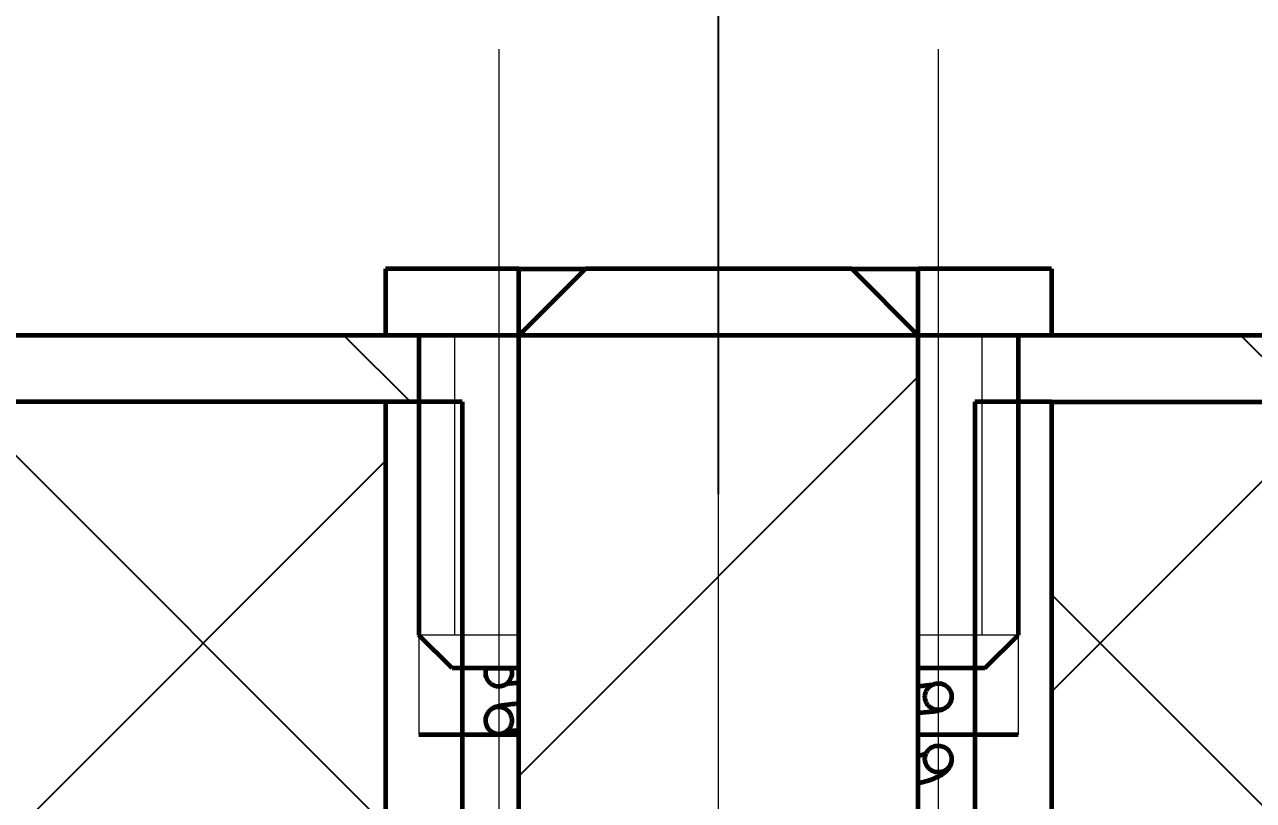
# Model space of a CAD drawing. Header units: millimetres. Extents: x -68 to 2520, y 0 to 297.
# Drawn here: x 1096.16 to 1100.035, y 210.93 to 213.376 of the extents above; entities that cross this region are included whole.
import ezdxf

# ---------------------------------------------------------------- set-up
doc = ezdxf.new("R2010")
doc.units = ezdxf.units.MM
for name, pattern in [('K5LT_AXLED', [13.660316, 9.160316, -1.5, 1.5, -1.5]), ('K5LT_BASIC', [0]), ('K5LT_DASHED', [6, 4, -2]), ('K5LT_THIN', [0]), ('K5LT_THIN_INCLUDED_TO_HATCHING', [0])]:
    doc.linetypes.add(name, pattern=pattern)
doc.layers.add('Системный слой', color=7, linetype='Continuous')
doc.styles.add('KDIMTEXTSTYLE', font='GOST_AU.SHX', dxfattribs={"width": 0.96, "oblique": 15, "height": 5})
doc.dimstyles.new('KDIMSTYLE (1.50)', dxfattribs={"dimtxt": 5, "dimasz": 1, "dimexe": 2, "dimexo": 0, "dimgap": 1, "dimtad": 1, "dimlfac": 0.666667, "dimtxsty": 'KDIMTEXTSTYLE', "dimsah": 1, "dimcen": 0, "dimdle": 1, "dimadec": 0, "dimazin": 0, "dimtfac": 0.667, "dimtmove": 0, "dimatfit": 3, "dimfxl": 1, "dimtvp": 1, "dimtolj": 1, "dimtzin": 0, "dimarcsym": 0})
pattern_1 = [(45, (0, 0), (-2.12132, 2.12132), [])]
pattern_2 = [(45, (0, 0), (-1.0606602, 1.0606602), [])]
pattern_3 = [(-45, (0, 0), (0.7071068, 0.7071068), [])]
pattern_4 = [(45, (0, 0), (-0.7071068, 0.7071068), []), (135, (0, 0), (-0.7071068, -0.7071068), [])]

# ---------------------------------------------------------------- blocks, each defined once
blk = doc.blocks.new('U16')
at = {"layer": 'Системный слой'}
h = blk.add_hatch(dxfattribs=at)
h.set_pattern_fill('Металл', angle=45, style=0, pattern_type=0)
h.set_pattern_definition(pattern_2)
h.paths.add_polyline_path([(1099.1569, 208.6163), (1097.5399, 208.6163), (1097.5399, 208.8263), (1097.7184, 208.8263), (1097.7184, 212.3963), (1097.9284, 212.6063), (1098.7684, 212.6063), (1098.9784, 212.3963), (1098.9784, 208.8263), (1099.1569, 208.8263)])
h = blk.add_hatch(dxfattribs=at)
h.set_pattern_fill('Металл', angle=-45, style=0, pattern_type=0)
h.set_pattern_definition(pattern_3)
h.paths.add_polyline_path([(1099.3984, 212.3963), (1103.1014, 212.3963), (1103.1156, 212.1863), (1099.3984, 212.1863), (1099.2934, 212.1863), (1099.2934, 212.3963)])
h.paths.add_polyline_path([(1093.0843, 212.3963), (1097.2984, 212.3963), (1097.4034, 212.3963), (1097.4034, 212.1863), (1097.2984, 212.1863), (1093.1637, 212.1863)])
h = blk.add_hatch(dxfattribs=at)
h.set_pattern_fill('Неметалл', angle=45, style=0, pattern_type=0)
h.set_pattern_definition(pattern_4)
h.paths.add_polyline_path([(1099.3984, 205.8863), (1099.3984, 212.1863), (1103.1156, 212.1863), (1102.3527, 207.1178), (1101.7367, 205.8566), (1100.4592, 204.0855), (1097.9331, 202.7789), (1095.7956, 203.5514), (1094.2167, 205.1888), (1093.6029, 207.7816), (1093.5489, 208.5113), (1093.5489, 210.6474), (1093.1637, 212.1863), (1097.2984, 212.1863), (1097.2984, 205.8863), (1097.2984, 205.5713), (1097.3036, 205.5713), (1097.3036, 205.3613), (1099.3931, 205.3613), (1099.3931, 205.5713), (1099.3984, 205.5713)])
h = blk.add_hatch(dxfattribs=at)
h.set_pattern_fill('Металл', angle=45, style=0, pattern_type=0)
h.set_pattern_definition(pattern_1)
h.paths.add_polyline_path([(1099.1569, 212.1863), (1099.3984, 212.1863), (1099.3984, 205.8863), (1099.1569, 205.8863)])
h.paths.add_polyline_path([(1097.2984, 212.1863), (1097.5399, 212.1863), (1097.5399, 205.8863), (1097.2984, 205.8863)])
at = {"layer": 'Системный слой', "color": 30, "linetype": 'K5LT_AXLED', "lineweight": 18, "true_color": 0xff8000}
for p, q in [((1098.3484, 203.3613), (1098.3484, 214.6063)), ((1097.6553, 213.2989), (1097.6553, 206.7789)), ((1099.0414, 213.2989), (1099.0414, 206.7789))]:
    blk.add_line(p, q, dxfattribs=at)
at = {"layer": 'Системный слой', "color": 5, "linetype": 'K5LT_BASIC', "lineweight": 60, "true_color": 0x0000ff}
for p, q in [((1097.7184, 212.6063), (1097.2984, 212.6063)), ((1097.2984, 212.6063), (1097.2984, 212.3963)), ((1097.9284, 212.6063), (1097.7184, 212.3963)), ((1097.7184, 211.3463), (1097.7184, 212.6063)), ((1097.7184, 212.6063), (1097.9284, 212.6063)), ((1098.7684, 212.6063), (1097.9284, 212.6063)), ((1098.7684, 212.6063), (1098.9784, 212.3963)), ((1098.7684, 212.6063), (1098.9784, 212.6063)), ((1098.9784, 211.3463), (1098.9784, 212.6063)), ((1099.3984, 212.6063), (1098.9784, 212.6063)), ((1099.3984, 212.6063), (1099.3984, 212.3963)), ((1097.4034, 212.3963), (1097.2984, 212.3963)), ((1097.4034, 212.3963), (1097.4034, 211.4513)), ((1097.7184, 208.8263), (1097.7184, 212.3963)), ((1098.9784, 208.8263), (1098.9784, 212.3963)), ((1099.3984, 212.3963), (1099.2934, 212.3963)), ((1099.2934, 212.3963), (1099.2934, 211.4513)), ((1097.2984, 212.1863), (1093.1637, 212.1863)), ((1097.2984, 212.1863), (1097.2984, 205.8863)), ((1097.5399, 212.1863), (1097.2984, 212.1863)), ((1097.5399, 212.1863), (1097.5399, 205.8863)), ((1099.3984, 212.1863), (1099.1569, 212.1863)), ((1099.1569, 212.1863), (1099.1569, 205.8863)), ((1099.3984, 212.1863), (1099.3984, 205.8863)), ((1099.3984, 212.1863), (1103.1156, 212.1863)), ((1097.5084, 211.3463), (1097.4034, 211.4513)), ((1099.1884, 211.3463), (1099.2934, 211.4513)), ((1097.7184, 211.3463), (1097.5084, 211.3463)), ((1097.6159, 211.3463), (1097.6948, 211.3463)), ((1099.1884, 211.3463), (1098.9784, 211.3463)), ((1097.5399, 211.1363), (1097.4034, 211.1363)), ((1097.7184, 211.1363), (1097.5399, 211.1363)), ((1099.1569, 211.1363), (1098.9784, 211.1363)), ((1099.2934, 211.1363), (1099.1569, 211.1363))]:
    blk.add_line(p, q, dxfattribs=at)
at = {"layer": 'Системный слой', "color": 7, "linetype": 'K5LT_DASHED', "lineweight": 18}
for p, q in [((1097.3465, 212.3963), (1097.4034, 212.3963)), ((1097.4034, 212.3963), (1097.7184, 212.3963)), ((1098.9784, 212.3963), (1099.2934, 212.3963)), ((1099.2934, 212.3963), (1099.3502, 212.3963)), ((1097.7184, 211.4513), (1097.4034, 211.4513)), ((1099.2934, 211.4513), (1098.9784, 211.4513))]:
    blk.add_line(p, q, dxfattribs=at)
at = {"layer": 'Системный слой', "color": 7, "linetype": 'K5LT_THIN', "lineweight": 18}
for p, q in [((1097.517, 211.4513), (1097.517, 212.3963)), ((1099.1797, 211.4513), (1099.1797, 212.3963)), ((1097.4034, 212.1863), (1097.4034, 211.1363)), ((1099.2934, 212.1863), (1099.2934, 211.1363))]:
    blk.add_line(p, q, dxfattribs=at)
at = {"layer": 'Системный слой', "color": 5, "linetype": 'K5LT_BASIC', "lineweight": 60, "true_color": 0x0000ff}
for start, end in [(159.9634, 179.9995), (359.9992, 20.0365)]:
    blk.add_arc((1097.6553, 211.3319), 0.042, start, end, dxfattribs=at)
at = {"layer": 'Системный слой', "color": 7, "linetype": 'K5LT_THIN_INCLUDED_TO_HATCHING', "lineweight": 18}
blk.add_open_spline([(1103.1014, 212.3963), (1103.2855, 209.9347), (1102.8306, 207.7548), (1101.7367, 205.8566), (1101.3792, 205.2362), (1100.9809, 204.5647), (1100.4592, 204.0855), (1099.7798, 203.4614), (1098.7569, 202.8425), (1097.9331, 202.7789), (1096.6501, 202.6799), (1094.9185, 204.0206), (1094.2167, 205.1888), (1093.6797, 206.0827), (1093.6349, 207.3902), (1093.5489, 208.5113), (1093.4946, 209.218), (1093.6478, 209.9483), (1093.5489, 210.6474), (1093.465, 211.2396), (1093.3102, 211.8226), (1093.0843, 212.3963)], degree=3, knots=[0, 0, 0, 0, 1, 1, 1, 2, 2, 2, 3, 3, 3, 4, 4, 4, 5, 5, 5, 6, 6, 6, 7, 7, 7, 7], dxfattribs=at)
at = {"layer": 'Системный слой', "color": 5, "linetype": 'K5LT_BASIC', "lineweight": 60, "true_color": 0x0000ff}
for points, knots in [([(1097.6158, 211.3463), (1097.6154, 211.345), (1097.6146, 211.3426), (1097.6139, 211.3392), (1097.6135, 211.3358), (1097.6134, 211.3334), (1097.6134, 211.3319)], [0, 0, 0, 0, 2.12116, 3.551462, 4.981765, 7, 7, 7, 7]), ([(1097.6134, 211.3319), (1097.6134, 211.3305), (1097.6135, 211.3267), (1097.6147, 211.3203), (1097.6176, 211.3129), (1097.6222, 211.3056), (1097.6285, 211.2992), (1097.636, 211.2943), (1097.6443, 211.2911), (1097.6526, 211.2898), (1097.6605, 211.29), (1097.6678, 211.2916), (1097.6744, 211.2943), (1097.6808, 211.2982), (1097.6869, 211.3037), (1097.692, 211.3108), (1097.6956, 211.3188), (1097.6971, 211.326), (1097.6974, 211.3304), (1097.6974, 211.3319)], [0, 0, 0, 0, 0.653359, 1.709876, 2.949508, 4.256046, 5.618612, 6.995436, 8.333358, 9.603875, 10.823608, 11.920469, 12.969321, 14.065223, 15.320861, 16.66673, 18.004809, 19.290772, 20, 20, 20, 20]), ([(1097.7184, 211.3005), (1097.7147, 211.3001), (1097.707, 211.2994), (1097.6971, 211.2984), (1097.6893, 211.2975), (1097.6837, 211.2967), (1097.6795, 211.2961), (1097.6772, 211.2957), (1097.6762, 211.2955)], [0, 0, 0, 0, 1.629665, 3.682423, 5.323635, 6.553764, 7.782999, 9, 9, 9, 9]), ([(1099.0211, 211.2937), (1099.0204, 211.2936), (1099.0188, 211.2934), (1099.0161, 211.293), (1099.0136, 211.2927), (1099.0114, 211.2924), (1099.0096, 211.2922), (1099.0072, 211.2919), (1099.0027, 211.2915), (1098.9936, 211.2905), (1098.9845, 211.2897), (1098.9784, 211.2892)], [0, 0, 0, 0, 1.223854, 2.314975, 3.403066, 3.963662, 4.51018, 5.056698, 6.149733, 8.335804, 12, 12, 12, 12]), ([(1098.9994, 211.2569), (1098.9994, 211.2582), (1098.9995, 211.2619), (1099.0007, 211.2683), (1099.0034, 211.2755), (1099.0075, 211.2822), (1099.0126, 211.2878), (1099.0185, 211.2924), (1099.0249, 211.2958), (1099.0315, 211.2979), (1099.038, 211.299), (1099.0444, 211.299), (1099.0504, 211.2981), (1099.0562, 211.2964), (1099.0618, 211.2938), (1099.0674, 211.2901), (1099.0727, 211.2853), (1099.0772, 211.2792), (1099.0808, 211.2722), (1099.0829, 211.2646), (1099.0834, 211.2595), (1099.0834, 211.2569)], [0, 0, 0, 0, 0.635371, 1.848191, 3.225299, 4.497912, 5.750662, 6.9961, 8.226664, 9.356029, 10.466727, 11.5097, 12.52807, 13.498602, 14.516509, 15.628082, 16.814463, 18.099453, 19.412387, 20.730071, 22, 22, 22, 22]), ([(1099.0834, 211.2569), (1099.0834, 211.2549), (1099.0831, 211.2512), (1099.082, 211.2459), (1099.0804, 211.2409), (1099.078, 211.236), (1099.0749, 211.2312), (1099.0711, 211.2267), (1099.0666, 211.2227), (1099.0616, 211.2193), (1099.0561, 211.2165), (1099.0508, 211.2145), (1099.0464, 211.2133), (1099.0426, 211.2124), (1099.0394, 211.2117), (1099.0361, 211.2111), (1099.0316, 211.2104), (1099.0273, 211.2098), (1099.0234, 211.2093), (1099.0213, 211.209), (1099.0193, 211.2088), (1099.0165, 211.2085), (1099.0079, 211.2076), (1098.9953, 211.2064), (1098.9826, 211.2053), (1098.9784, 211.205)], [0, 0, 0, 0, 0.552427, 0.998467, 1.475394, 1.988257, 2.545297, 3.161617, 3.866797, 4.716974, 5.81338, 7.355927, 9.008036, 10.091319, 11.174602, 12.256159, 13.332845, 15.44182, 16.079502, 16.624213, 17.168923, 17.713634, 18.803055, 23.704402, 26, 26, 26, 26]), ([(1099.0834, 211.2569), (1099.0834, 211.2541), (1099.0828, 211.2485), (1099.0804, 211.2408), (1099.0769, 211.2342), (1099.0725, 211.2285), (1099.0672, 211.2236), (1099.0607, 211.2194), (1099.0533, 211.2164), (1099.0457, 211.2149), (1099.0386, 211.2148), (1099.0323, 211.2158), (1099.0265, 211.2175), (1099.0209, 211.2201), (1099.0153, 211.2237), (1099.0101, 211.2286), (1099.0054, 211.2347), (1099.002, 211.2416), (1098.9998, 211.2492), (1098.9994, 211.2542), (1098.9994, 211.2569)], [0, 0, 0, 0, 1.365395, 2.653236, 3.835292, 4.923251, 6.061444, 7.295259, 8.606467, 9.863945, 10.976345, 11.959094, 12.885543, 13.857199, 14.918257, 16.050726, 17.27733, 18.576625, 19.718251, 21, 21, 21, 21]), ([(1097.7184, 211.2347), (1097.7124, 211.2342), (1097.7012, 211.2332), (1097.6879, 211.2318), (1097.6783, 211.2307), (1097.6715, 211.2298), (1097.6665, 211.229), (1097.6624, 211.2283), (1097.6591, 211.2277), (1097.6558, 211.227), (1097.6526, 211.2263), (1097.6488, 211.2253), (1097.6443, 211.2239), (1097.6384, 211.2215), (1097.6317, 211.2176), (1097.6255, 211.2122), (1097.6211, 211.2068), (1097.6178, 211.2013), (1097.6156, 211.1959), (1097.6138, 211.1895), (1097.6133, 211.1848), (1097.6134, 211.1819)], [0, 0, 0, 0, 2.693343, 5.458153, 7.300159, 8.680803, 10.06047, 10.979549, 11.897916, 12.815394, 13.731753, 14.648111, 16.015951, 17.385191, 18.576085, 19.348049, 19.948083, 20.461808, 20.9215, 21.343251, 22, 22, 22, 22]), ([(1097.6974, 211.1819), (1097.6974, 211.1832), (1097.6972, 211.1869), (1097.696, 211.1933), (1097.6933, 211.2005), (1097.6892, 211.2072), (1097.6841, 211.2128), (1097.6782, 211.2174), (1097.6718, 211.2208), (1097.6652, 211.2229), (1097.6587, 211.224), (1097.6523, 211.224), (1097.6463, 211.2231), (1097.6405, 211.2214), (1097.6349, 211.2188), (1097.6293, 211.2151), (1097.6241, 211.2103), (1097.6195, 211.2042), (1097.6159, 211.1972), (1097.6138, 211.1896), (1097.6134, 211.1845), (1097.6134, 211.1819)], [0, 0, 0, 0, 0.635371, 1.848191, 3.225299, 4.497912, 5.750662, 6.9961, 8.226663, 9.356029, 10.466727, 11.5097, 12.52807, 13.498602, 14.516509, 15.628082, 16.814463, 18.099453, 19.412387, 20.730071, 22, 22, 22, 22]), ([(1097.6134, 211.1819), (1097.6134, 211.1791), (1097.6139, 211.1735), (1097.6163, 211.1658), (1097.6198, 211.1592), (1097.6242, 211.1535), (1097.6295, 211.1486), (1097.636, 211.1444), (1097.6434, 211.1414), (1097.651, 211.1399), (1097.6581, 211.1398), (1097.6644, 211.1408), (1097.6702, 211.1425), (1097.6758, 211.1451), (1097.6814, 211.1487), (1097.6867, 211.1536), (1097.6913, 211.1597), (1097.6947, 211.1666), (1097.6969, 211.1742), (1097.6974, 211.1792), (1097.6974, 211.1819)], [0, 0, 0, 0, 1.365395, 2.653236, 3.835292, 4.923251, 6.061444, 7.295258, 8.606467, 9.863944, 10.976345, 11.959094, 12.885543, 13.857199, 14.918257, 16.050726, 17.27733, 18.576625, 19.71825, 21, 21, 21, 21]), ([(1097.7184, 211.1505), (1097.7149, 211.1502), (1097.7073, 211.1494), (1097.6975, 211.1484), (1097.6897, 211.1475), (1097.684, 211.1467), (1097.6796, 211.1461), (1097.6773, 211.1457), (1097.6762, 211.1455)], [0, 0, 0, 0, 1.540045, 3.592854, 5.234123, 6.464308, 7.693617, 9, 9, 9, 9]), ([(1098.9994, 211.0604), (1098.9994, 211.0641), (1099.0002, 211.0705), (1099.0034, 211.0788), (1099.0073, 211.0853), (1099.0121, 211.0908), (1099.0178, 211.0954), (1099.0246, 211.0992), (1099.0327, 211.1018), (1099.0416, 211.1027), (1099.0507, 211.1016), (1099.0583, 211.099), (1099.0647, 211.0955), (1099.0702, 211.0912), (1099.0753, 211.0855), (1099.0796, 211.0784), (1099.0826, 211.0698), (1099.0834, 211.0637), (1099.0834, 211.0604)], [0, 0, 0, 0, 1.592462, 2.785924, 3.828479, 4.866996, 5.899184, 7.021189, 8.189148, 9.563458, 10.873621, 12.085992, 13.033391, 14.033099, 15.089932, 16.33014, 17.573529, 19, 19, 19, 19]), ([(1098.9784, 211.0698), (1098.9836, 211.0714), (1098.9917, 211.0741), (1098.9997, 211.0772), (1099.0027, 211.0785), (1099.0036, 211.0789)], [0, 0, 0, 0, 2.795788, 4.890683, 6, 6, 6, 6]), ([(1099.0834, 211.0604), (1099.0834, 211.058), (1099.0831, 211.0538), (1099.0819, 211.0477), (1099.0801, 211.0421), (1099.0776, 211.0364), (1099.0743, 211.0307), (1099.0701, 211.0252), (1099.0649, 211.0197), (1099.0585, 211.0143), (1099.0507, 211.0091), (1099.0412, 211.004), (1099.0303, 210.9993), (1099.0189, 210.9951), (1099.0037, 210.9901), (1098.9899, 210.9861), (1098.98, 210.9835), (1098.9784, 210.9831)], [0, 0, 0, 0, 0.710322, 1.273445, 1.87884, 2.539284, 3.272261, 4.102554, 5.062224, 6.198866, 7.566426, 9.216873, 11.035123, 12.815144, 14.595165, 17.436996, 18, 18, 18, 18]), ([(1099.0834, 211.0604), (1099.0834, 211.0575), (1099.0828, 211.0518), (1099.0803, 211.044), (1099.0768, 211.0375), (1099.0726, 211.0321), (1099.0674, 211.0272), (1099.0609, 211.0229), (1099.0533, 211.0198), (1099.0452, 211.0183), (1099.0371, 211.0183), (1099.029, 211.0199), (1099.022, 211.0229), (1099.0157, 211.0269), (1099.0104, 211.0316), (1099.0057, 211.0377), (1099.002, 211.045), (1098.9998, 211.0527), (1098.9994, 211.058), (1098.9994, 211.0604)], [0, 0, 0, 0, 1.312746, 2.58758, 3.677722, 4.686463, 5.689731, 6.920865, 8.1983, 9.417929, 10.659337, 11.860724, 13.123598, 14.118512, 15.228288, 16.35239, 17.621424, 18.912975, 20, 20, 20, 20])]:
    blk.add_open_spline(points, degree=3, knots=knots, dxfattribs=at)
blk = doc.blocks.new('U29')
at = {"layer": 'Системный слой'}
h = blk.add_hatch(dxfattribs=at)
h.set_pattern_fill('Металл', angle=45, style=0, pattern_type=0)
h.set_pattern_definition(pattern_2)
h.paths.add_polyline_path([(1099.1569, 208.6163), (1097.5399, 208.6163), (1097.5399, 208.8263), (1097.7184, 208.8263), (1097.7184, 212.3963), (1097.9284, 212.6063), (1098.7684, 212.6063), (1098.9784, 212.3963), (1098.9784, 208.8263), (1099.1569, 208.8263)])
h = blk.add_hatch(dxfattribs=at)
h.set_pattern_fill('Металл', angle=-45, style=0, pattern_type=0)
h.set_pattern_definition(pattern_3)
h.paths.add_polyline_path([(1099.3984, 212.3963), (1103.1014, 212.3963), (1103.1156, 212.1863), (1099.3984, 212.1863), (1099.2934, 212.1863), (1099.2934, 212.3963)])
h.paths.add_polyline_path([(1093.0843, 212.3963), (1097.2984, 212.3963), (1097.4034, 212.3963), (1097.4034, 212.1863), (1097.2984, 212.1863), (1093.1637, 212.1863)])
h = blk.add_hatch(dxfattribs=at)
h.set_pattern_fill('Неметалл', angle=45, style=0, pattern_type=0)
h.set_pattern_definition(pattern_4)
h.paths.add_polyline_path([(1099.3984, 205.8863), (1099.3984, 212.1863), (1103.1156, 212.1863), (1102.3527, 207.1178), (1101.7367, 205.8566), (1100.4592, 204.0855), (1097.9331, 202.7789), (1095.7956, 203.5514), (1094.2167, 205.1888), (1093.6029, 207.7816), (1093.5489, 208.5113), (1093.5489, 210.6474), (1093.1637, 212.1863), (1097.2984, 212.1863), (1097.2984, 205.8863), (1097.2984, 205.5713), (1097.3036, 205.5713), (1097.3036, 205.3613), (1099.3931, 205.3613), (1099.3931, 205.5713), (1099.3984, 205.5713)])
h = blk.add_hatch(dxfattribs=at)
h.set_pattern_fill('Металл', angle=45, style=0, pattern_type=0)
h.set_pattern_definition(pattern_1)
h.paths.add_polyline_path([(1099.1569, 212.1863), (1099.3984, 212.1863), (1099.3984, 205.8863), (1099.1569, 205.8863)])
h.paths.add_polyline_path([(1097.2984, 212.1863), (1097.5399, 212.1863), (1097.5399, 205.8863), (1097.2984, 205.8863)])
at = {"layer": 'Системный слой', "color": 30, "linetype": 'K5LT_AXLED', "lineweight": 18, "true_color": 0xff8000}
for p, q in [((1098.3484, 203.3613), (1098.3484, 214.6063)), ((1097.6553, 213.2989), (1097.6553, 206.7789)), ((1099.0414, 213.2989), (1099.0414, 206.7789))]:
    blk.add_line(p, q, dxfattribs=at)
at = {"layer": 'Системный слой', "color": 5, "linetype": 'K5LT_BASIC', "lineweight": 60, "true_color": 0x0000ff}
for p, q in [((1097.7184, 212.6063), (1097.2984, 212.6063)), ((1097.2984, 212.6063), (1097.2984, 212.3963)), ((1097.9284, 212.6063), (1097.7184, 212.3963)), ((1097.7184, 211.3463), (1097.7184, 212.6063)), ((1097.7184, 212.6063), (1097.9284, 212.6063)), ((1098.7684, 212.6063), (1097.9284, 212.6063)), ((1098.7684, 212.6063), (1098.9784, 212.3963)), ((1098.7684, 212.6063), (1098.9784, 212.6063)), ((1098.9784, 211.3463), (1098.9784, 212.6063)), ((1099.3984, 212.6063), (1098.9784, 212.6063)), ((1099.3984, 212.6063), (1099.3984, 212.3963)), ((1097.4034, 212.3963), (1097.2984, 212.3963)), ((1097.4034, 212.3963), (1097.4034, 211.4513)), ((1097.7184, 208.8263), (1097.7184, 212.3963)), ((1098.9784, 208.8263), (1098.9784, 212.3963)), ((1099.3984, 212.3963), (1099.2934, 212.3963)), ((1099.2934, 212.3963), (1099.2934, 211.4513)), ((1097.2984, 212.1863), (1093.1637, 212.1863)), ((1097.2984, 212.1863), (1097.2984, 205.8863)), ((1097.5399, 212.1863), (1097.2984, 212.1863)), ((1097.5399, 212.1863), (1097.5399, 205.8863)), ((1099.3984, 212.1863), (1099.1569, 212.1863)), ((1099.1569, 212.1863), (1099.1569, 205.8863)), ((1099.3984, 212.1863), (1099.3984, 205.8863)), ((1099.3984, 212.1863), (1103.1156, 212.1863)), ((1097.5084, 211.3463), (1097.4034, 211.4513)), ((1099.1884, 211.3463), (1099.2934, 211.4513)), ((1097.7184, 211.3463), (1097.5084, 211.3463)), ((1097.6159, 211.3463), (1097.6948, 211.3463)), ((1099.1884, 211.3463), (1098.9784, 211.3463)), ((1097.5399, 211.1363), (1097.4034, 211.1363)), ((1097.7184, 211.1363), (1097.5399, 211.1363)), ((1099.1569, 211.1363), (1098.9784, 211.1363)), ((1099.2934, 211.1363), (1099.1569, 211.1363))]:
    blk.add_line(p, q, dxfattribs=at)
at = {"layer": 'Системный слой', "color": 7, "linetype": 'K5LT_DASHED', "lineweight": 18}
for p, q in [((1097.3465, 212.3963), (1097.4034, 212.3963)), ((1097.4034, 212.3963), (1097.7184, 212.3963)), ((1098.9784, 212.3963), (1099.2934, 212.3963)), ((1099.2934, 212.3963), (1099.3502, 212.3963)), ((1097.7184, 211.4513), (1097.4034, 211.4513)), ((1099.2934, 211.4513), (1098.9784, 211.4513))]:
    blk.add_line(p, q, dxfattribs=at)
at = {"layer": 'Системный слой', "color": 7, "linetype": 'K5LT_THIN', "lineweight": 18}
for p, q in [((1097.517, 211.4513), (1097.517, 212.3963)), ((1099.1797, 211.4513), (1099.1797, 212.3963)), ((1097.4034, 212.1863), (1097.4034, 211.1363)), ((1099.2934, 212.1863), (1099.2934, 211.1363))]:
    blk.add_line(p, q, dxfattribs=at)
at = {"layer": 'Системный слой', "color": 5, "linetype": 'K5LT_BASIC', "lineweight": 60, "true_color": 0x0000ff}
for start, end in [(159.9634, 179.9995), (359.9992, 20.0365)]:
    blk.add_arc((1097.6553, 211.3319), 0.042, start, end, dxfattribs=at)
at = {"layer": 'Системный слой', "color": 7, "linetype": 'K5LT_THIN_INCLUDED_TO_HATCHING', "lineweight": 18}
blk.add_open_spline([(1103.1014, 212.3963), (1103.2855, 209.9347), (1102.8306, 207.7548), (1101.7367, 205.8566), (1101.3792, 205.2362), (1100.9809, 204.5647), (1100.4592, 204.0855), (1099.7798, 203.4614), (1098.7569, 202.8425), (1097.9331, 202.7789), (1096.6501, 202.6799), (1094.9185, 204.0206), (1094.2167, 205.1888), (1093.6797, 206.0827), (1093.6349, 207.3902), (1093.5489, 208.5113), (1093.4946, 209.218), (1093.6478, 209.9483), (1093.5489, 210.6474), (1093.465, 211.2396), (1093.3102, 211.8226), (1093.0843, 212.3963)], degree=3, knots=[0, 0, 0, 0, 1, 1, 1, 2, 2, 2, 3, 3, 3, 4, 4, 4, 5, 5, 5, 6, 6, 6, 7, 7, 7, 7], dxfattribs=at)
at = {"layer": 'Системный слой', "color": 5, "linetype": 'K5LT_BASIC', "lineweight": 60, "true_color": 0x0000ff}
for points, knots in [([(1097.6158, 211.3463), (1097.6154, 211.345), (1097.6146, 211.3426), (1097.6139, 211.3392), (1097.6135, 211.3358), (1097.6134, 211.3334), (1097.6134, 211.3319)], [0, 0, 0, 0, 2.12116, 3.551462, 4.981765, 7, 7, 7, 7]), ([(1097.6134, 211.3319), (1097.6134, 211.3305), (1097.6135, 211.3267), (1097.6147, 211.3203), (1097.6176, 211.3129), (1097.6222, 211.3056), (1097.6285, 211.2992), (1097.636, 211.2943), (1097.6443, 211.2911), (1097.6526, 211.2898), (1097.6605, 211.29), (1097.6678, 211.2916), (1097.6744, 211.2943), (1097.6808, 211.2982), (1097.6869, 211.3037), (1097.692, 211.3108), (1097.6956, 211.3188), (1097.6971, 211.326), (1097.6974, 211.3304), (1097.6974, 211.3319)], [0, 0, 0, 0, 0.653359, 1.709876, 2.949508, 4.256046, 5.618612, 6.995436, 8.333358, 9.603875, 10.823608, 11.920469, 12.969321, 14.065223, 15.320861, 16.66673, 18.004809, 19.290772, 20, 20, 20, 20]), ([(1097.7184, 211.3005), (1097.7147, 211.3001), (1097.707, 211.2994), (1097.6971, 211.2984), (1097.6893, 211.2975), (1097.6837, 211.2967), (1097.6795, 211.2961), (1097.6772, 211.2957), (1097.6762, 211.2955)], [0, 0, 0, 0, 1.629665, 3.682423, 5.323635, 6.553764, 7.782999, 9, 9, 9, 9]), ([(1099.0211, 211.2937), (1099.0204, 211.2936), (1099.0188, 211.2934), (1099.0161, 211.293), (1099.0136, 211.2927), (1099.0114, 211.2924), (1099.0096, 211.2922), (1099.0072, 211.2919), (1099.0027, 211.2915), (1098.9936, 211.2905), (1098.9845, 211.2897), (1098.9784, 211.2892)], [0, 0, 0, 0, 1.223854, 2.314975, 3.403066, 3.963662, 4.51018, 5.056698, 6.149733, 8.335804, 12, 12, 12, 12]), ([(1098.9994, 211.2569), (1098.9994, 211.2582), (1098.9995, 211.2619), (1099.0007, 211.2683), (1099.0034, 211.2755), (1099.0075, 211.2822), (1099.0126, 211.2878), (1099.0185, 211.2924), (1099.0249, 211.2958), (1099.0315, 211.2979), (1099.038, 211.299), (1099.0444, 211.299), (1099.0504, 211.2981), (1099.0562, 211.2964), (1099.0618, 211.2938), (1099.0674, 211.2901), (1099.0727, 211.2853), (1099.0772, 211.2792), (1099.0808, 211.2722), (1099.0829, 211.2646), (1099.0834, 211.2595), (1099.0834, 211.2569)], [0, 0, 0, 0, 0.635371, 1.848191, 3.225299, 4.497912, 5.750662, 6.9961, 8.226664, 9.356029, 10.466727, 11.5097, 12.52807, 13.498602, 14.516509, 15.628082, 16.814463, 18.099453, 19.412387, 20.730071, 22, 22, 22, 22]), ([(1099.0834, 211.2569), (1099.0834, 211.2549), (1099.0831, 211.2512), (1099.082, 211.2459), (1099.0804, 211.2409), (1099.078, 211.236), (1099.0749, 211.2312), (1099.0711, 211.2267), (1099.0666, 211.2227), (1099.0616, 211.2193), (1099.0561, 211.2165), (1099.0508, 211.2145), (1099.0464, 211.2133), (1099.0426, 211.2124), (1099.0394, 211.2117), (1099.0361, 211.2111), (1099.0316, 211.2104), (1099.0273, 211.2098), (1099.0234, 211.2093), (1099.0213, 211.209), (1099.0193, 211.2088), (1099.0165, 211.2085), (1099.0079, 211.2076), (1098.9953, 211.2064), (1098.9826, 211.2053), (1098.9784, 211.205)], [0, 0, 0, 0, 0.552427, 0.998467, 1.475394, 1.988257, 2.545297, 3.161617, 3.866797, 4.716974, 5.81338, 7.355927, 9.008036, 10.091319, 11.174602, 12.256159, 13.332845, 15.44182, 16.079502, 16.624213, 17.168923, 17.713634, 18.803055, 23.704402, 26, 26, 26, 26]), ([(1099.0834, 211.2569), (1099.0834, 211.2541), (1099.0828, 211.2485), (1099.0804, 211.2408), (1099.0769, 211.2342), (1099.0725, 211.2285), (1099.0672, 211.2236), (1099.0607, 211.2194), (1099.0533, 211.2164), (1099.0457, 211.2149), (1099.0386, 211.2148), (1099.0323, 211.2158), (1099.0265, 211.2175), (1099.0209, 211.2201), (1099.0153, 211.2237), (1099.0101, 211.2286), (1099.0054, 211.2347), (1099.002, 211.2416), (1098.9998, 211.2492), (1098.9994, 211.2542), (1098.9994, 211.2569)], [0, 0, 0, 0, 1.365395, 2.653236, 3.835292, 4.923251, 6.061444, 7.295259, 8.606467, 9.863945, 10.976345, 11.959094, 12.885543, 13.857199, 14.918257, 16.050726, 17.27733, 18.576625, 19.718251, 21, 21, 21, 21]), ([(1097.7184, 211.2347), (1097.7124, 211.2342), (1097.7012, 211.2332), (1097.6879, 211.2318), (1097.6783, 211.2307), (1097.6715, 211.2298), (1097.6665, 211.229), (1097.6624, 211.2283), (1097.6591, 211.2277), (1097.6558, 211.227), (1097.6526, 211.2263), (1097.6488, 211.2253), (1097.6443, 211.2239), (1097.6384, 211.2215), (1097.6317, 211.2176), (1097.6255, 211.2122), (1097.6211, 211.2068), (1097.6178, 211.2013), (1097.6156, 211.1959), (1097.6138, 211.1895), (1097.6133, 211.1848), (1097.6134, 211.1819)], [0, 0, 0, 0, 2.693343, 5.458153, 7.300159, 8.680803, 10.06047, 10.979549, 11.897916, 12.815394, 13.731753, 14.648111, 16.015951, 17.385191, 18.576085, 19.348049, 19.948083, 20.461808, 20.9215, 21.343251, 22, 22, 22, 22]), ([(1097.6974, 211.1819), (1097.6974, 211.1832), (1097.6972, 211.1869), (1097.696, 211.1933), (1097.6933, 211.2005), (1097.6892, 211.2072), (1097.6841, 211.2128), (1097.6782, 211.2174), (1097.6718, 211.2208), (1097.6652, 211.2229), (1097.6587, 211.224), (1097.6523, 211.224), (1097.6463, 211.2231), (1097.6405, 211.2214), (1097.6349, 211.2188), (1097.6293, 211.2151), (1097.6241, 211.2103), (1097.6195, 211.2042), (1097.6159, 211.1972), (1097.6138, 211.1896), (1097.6134, 211.1845), (1097.6134, 211.1819)], [0, 0, 0, 0, 0.635371, 1.848191, 3.225299, 4.497912, 5.750662, 6.9961, 8.226663, 9.356029, 10.466727, 11.5097, 12.52807, 13.498602, 14.516509, 15.628082, 16.814463, 18.099453, 19.412387, 20.730071, 22, 22, 22, 22]), ([(1097.6134, 211.1819), (1097.6134, 211.1791), (1097.6139, 211.1735), (1097.6163, 211.1658), (1097.6198, 211.1592), (1097.6242, 211.1535), (1097.6295, 211.1486), (1097.636, 211.1444), (1097.6434, 211.1414), (1097.651, 211.1399), (1097.6581, 211.1398), (1097.6644, 211.1408), (1097.6702, 211.1425), (1097.6758, 211.1451), (1097.6814, 211.1487), (1097.6867, 211.1536), (1097.6913, 211.1597), (1097.6947, 211.1666), (1097.6969, 211.1742), (1097.6974, 211.1792), (1097.6974, 211.1819)], [0, 0, 0, 0, 1.365395, 2.653236, 3.835292, 4.923251, 6.061444, 7.295258, 8.606467, 9.863944, 10.976345, 11.959094, 12.885543, 13.857199, 14.918257, 16.050726, 17.27733, 18.576625, 19.71825, 21, 21, 21, 21]), ([(1097.7184, 211.1505), (1097.7149, 211.1502), (1097.7073, 211.1494), (1097.6975, 211.1484), (1097.6897, 211.1475), (1097.684, 211.1467), (1097.6796, 211.1461), (1097.6773, 211.1457), (1097.6762, 211.1455)], [0, 0, 0, 0, 1.540045, 3.592854, 5.234123, 6.464308, 7.693617, 9, 9, 9, 9]), ([(1098.9994, 211.0604), (1098.9994, 211.0641), (1099.0002, 211.0705), (1099.0034, 211.0788), (1099.0073, 211.0853), (1099.0121, 211.0908), (1099.0178, 211.0954), (1099.0246, 211.0992), (1099.0327, 211.1018), (1099.0416, 211.1027), (1099.0507, 211.1016), (1099.0583, 211.099), (1099.0647, 211.0955), (1099.0702, 211.0912), (1099.0753, 211.0855), (1099.0796, 211.0784), (1099.0826, 211.0698), (1099.0834, 211.0637), (1099.0834, 211.0604)], [0, 0, 0, 0, 1.592462, 2.785924, 3.828479, 4.866996, 5.899184, 7.021189, 8.189148, 9.563458, 10.873621, 12.085992, 13.033391, 14.033099, 15.089932, 16.33014, 17.573529, 19, 19, 19, 19]), ([(1098.9784, 211.0698), (1098.9836, 211.0714), (1098.9917, 211.0741), (1098.9997, 211.0772), (1099.0027, 211.0785), (1099.0036, 211.0789)], [0, 0, 0, 0, 2.795788, 4.890683, 6, 6, 6, 6]), ([(1099.0834, 211.0604), (1099.0834, 211.058), (1099.0831, 211.0538), (1099.0819, 211.0477), (1099.0801, 211.0421), (1099.0776, 211.0364), (1099.0743, 211.0307), (1099.0701, 211.0252), (1099.0649, 211.0197), (1099.0585, 211.0143), (1099.0507, 211.0091), (1099.0412, 211.004), (1099.0303, 210.9993), (1099.0189, 210.9951), (1099.0037, 210.9901), (1098.9899, 210.9861), (1098.98, 210.9835), (1098.9784, 210.9831)], [0, 0, 0, 0, 0.710322, 1.273445, 1.87884, 2.539284, 3.272261, 4.102554, 5.062224, 6.198866, 7.566426, 9.216873, 11.035123, 12.815144, 14.595165, 17.436996, 18, 18, 18, 18]), ([(1099.0834, 211.0604), (1099.0834, 211.0575), (1099.0828, 211.0518), (1099.0803, 211.044), (1099.0768, 211.0375), (1099.0726, 211.0321), (1099.0674, 211.0272), (1099.0609, 211.0229), (1099.0533, 211.0198), (1099.0452, 211.0183), (1099.0371, 211.0183), (1099.029, 211.0199), (1099.022, 211.0229), (1099.0157, 211.0269), (1099.0104, 211.0316), (1099.0057, 211.0377), (1099.002, 211.045), (1098.9998, 211.0527), (1098.9994, 211.058), (1098.9994, 211.0604)], [0, 0, 0, 0, 1.312746, 2.58758, 3.677722, 4.686463, 5.689731, 6.920865, 8.1983, 9.417929, 10.659337, 11.860724, 13.123598, 14.118512, 15.228288, 16.35239, 17.621424, 18.912975, 20, 20, 20, 20])]:
    blk.add_open_spline(points, degree=3, knots=knots, dxfattribs=at)
blk = doc.blocks.new('KDIMARROW_01')
at = {"layer": 'Системный слой'}
blk.add_hatch(color=0, dxfattribs=at).paths.add_polyline_path([(0, 0), (-5, 0.6583), (-4.5, 0), (-5, -0.6583)])
at = {"layer": 'Системный слой', "color": 0, "linetype": 'K5LT_THIN', "lineweight": 18}
for p, q in [((-4.5, 0), (-5, 0.6583)), ((-5, 0.6583), (0, 0)), ((0, 0), (-5, -0.6583)), ((-5, -0.6583), (-4.5, 0)), ((0, 0), (-1, 0))]:
    blk.add_line(p, q, dxfattribs=at)

msp = doc.modelspace()

# ---------------------------------------------------------------- linework, layer by layer
at = {"layer": 'Системный слой', "color": 5, "linetype": 'K5LT_BASIC', "lineweight": 60, "true_color": 0x0000ff}
msp.add_line((1072.90834, 212.39632), (1165.90834, 212.39632), dxfattribs=at)
msp.add_line((1072.90834, 212.39632), (1165.90834, 212.39632), dxfattribs=at)

# ---------------------------------------------------------------- block references
at = {"layer": 'Системный слой'}
for name in ['U16', 'U29']:
    msp.add_blockref(name, (0, 0), dxfattribs=at)

# ---------------------------------------------------------------- dimensions: what is measured, and where the dimension line sits
at = {"layer": 'Системный слой', "color": 7}
for base, p1, p2, location, text in [((1075.90834, 229.72015), (1165.90834, 212.39632), (1075.90834, 212.39632), (1120.90834, 229.72015), '\\H5.0;\\W0.965;\\Q15;\\H5.0;\\W0.965;\\Q15;\\Q15;В'), ((1075.90834, 229.72015), (1165.90834, 212.39632), (1075.90834, 212.39632), (1120.90834, 229.72015), '\\H5.0;\\W0.965;\\Q15;\\H5.0;\\W0.965;\\Q15;\\Q15;В'), ((1143.46833, 217.83972), (1098.34835, 211.89582), (1143.46833, 211.89582), (1120.46833, 217.83972), '\\H5.0;\\W0.965;\\Q15;\\H5.0;\\W0.965;\\Q15;\\Q15;В/2'), ((1143.46833, 217.83972), (1098.34835, 211.89582), (1143.46833, 211.89582), (1120.46833, 217.83972), '\\H5.0;\\W0.965;\\Q15;\\H5.0;\\W0.965;\\Q15;\\Q15;В/2')]:
    msp.add_linear_dim(base=base, p1=p1, p2=p2, location=location, text=text, dimstyle='KDIMSTYLE (1.50)', override={"dimexo": 0, "dimblk1": 'KDIMARROW_01', "dimblk2": 'KDIMARROW_01', "dimse1": 0, "dimse2": 0, "dimclrt": 7, "dimtolj": 1}, dxfattribs=at).render()

doc.saveas('drawing.dxf')
